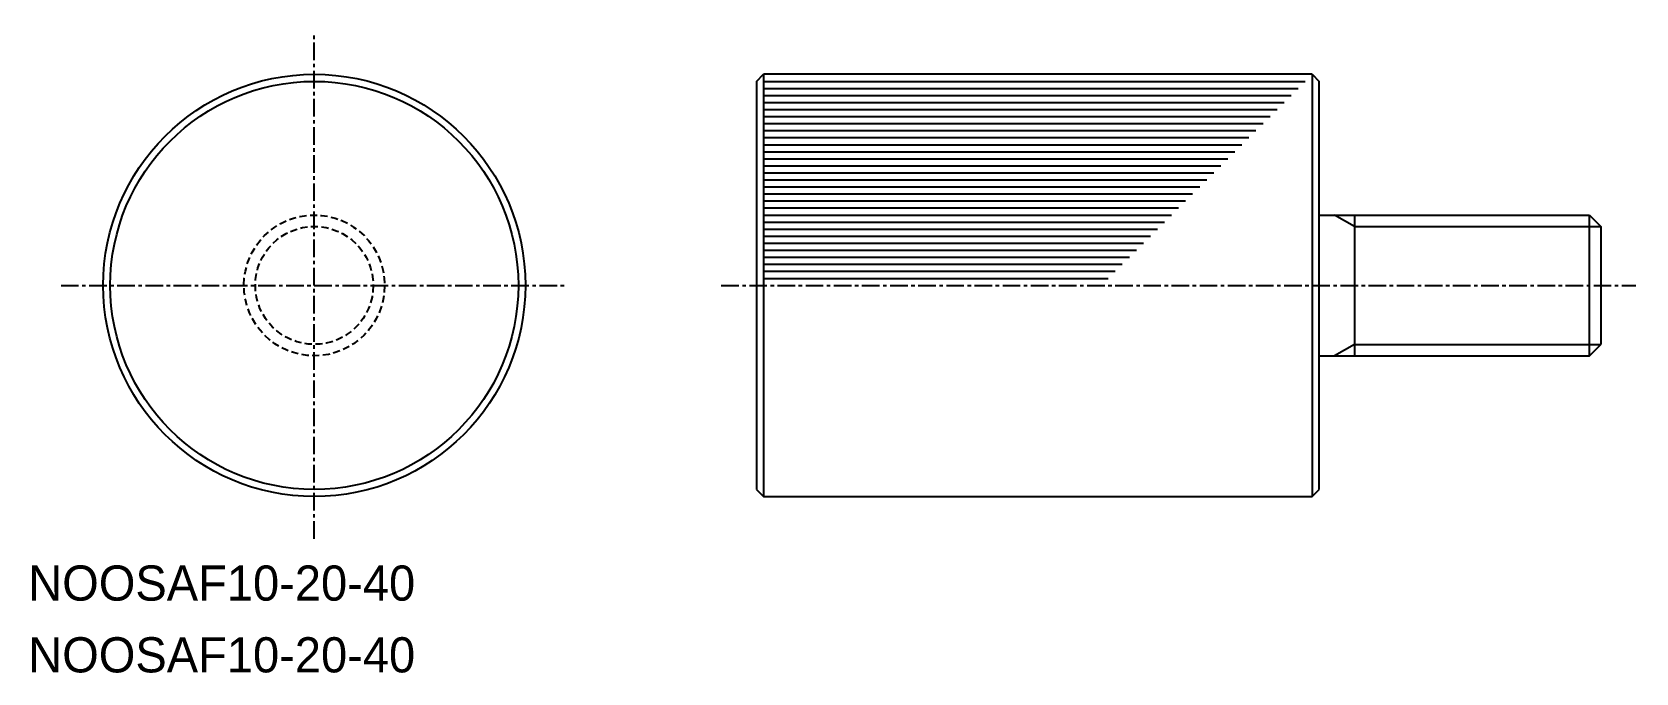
# Model space of a CAD drawing. Extents: x 0 to 114, y 0 to 45.
import ezdxf

# ---------------------------------------------------------------- set-up
doc = ezdxf.new("R2010")
doc.units = 0
doc.linetypes.add('CENTER', pattern=[2, 1.25, -0.25, 0.25, -0.25])
doc.linetypes.add('DASHED', pattern=[0.75, 0.5, -0.25])
doc.layers.get('0').update_dxf_attribs({"linetype": 'CONTINUOUS'})
doc.layers.add('CENTER', color=1, linetype='CENTER')

msp = doc.modelspace()

# ---------------------------------------------------------------- linework, layer by layer
at = {"color": 7, "linetype": 'CONTINUOUS'}
for p, q in [((51.75, 42), (52.25, 42.5)), ((52.25, 42.5), (52.25, 12.5)), ((91.25, 42.5), (52.25, 42.5)), ((91.25, 42.5), (91.25, 12.5)), ((91.25, 42.5), (91.75, 42)), ((51.75, 42), (51.75, 13)), ((52.25, 42), (90.75, 42)), ((52.25, 41.5), (90.25, 41.5)), ((91.75, 13), (91.75, 42)), ((52.25, 41), (89.75, 41)), ((52.25, 40.5), (89.25, 40.5)), ((52.25, 40), (88.75, 40)), ((52.25, 39.5), (88.25, 39.5)), ((52.25, 39), (87.75, 39)), ((52.25, 38.5), (87.25, 38.5)), ((52.25, 38), (86.75, 38)), ((52.25, 37.5), (86.25, 37.5)), ((52.25, 37), (85.75, 37)), ((52.25, 36.5), (85.25, 36.5)), ((52.25, 36), (84.75, 36)), ((52.25, 35.5), (84.25, 35.5)), ((52.25, 35), (83.75, 35)), ((52.25, 34.5), (83.25, 34.5)), ((52.25, 34), (82.75, 34)), ((52.25, 33.5), (82.25, 33.5)), ((52.25, 33), (81.75, 33)), ((52.25, 32.5), (81.25, 32.5)), ((52.25, 32), (80.75, 32)), ((91.75, 32.5), (110.94, 32.5)), ((94.25, 32.5), (94.25, 22.5)), ((110.93, 32.5), (110.93, 22.5)), ((110.94, 32.5), (111.75, 31.69)), ((52.25, 31.5), (80.25, 31.5)), ((52.25, 31), (79.75, 31)), ((111.75, 31.69), (111.75, 23.31)), ((52.25, 30.5), (79.25, 30.5)), ((52.25, 30), (78.75, 30)), ((52.25, 29.5), (78.25, 29.5)), ((52.25, 29), (77.75, 29)), ((52.25, 28.5), (77.25, 28.5)), ((52.25, 28), (76.75, 28)), ((110.94, 22.5), (111.75, 23.31)), ((91.75, 22.5), (110.94, 22.5)), ((51.75, 13), (52.25, 12.5)), ((91.25, 12.5), (91.75, 13)), ((52.25, 12.5), (91.25, 12.5))]:
    msp.add_line(p, q, dxfattribs=at)
at = {"color": 3, "linetype": 'CONTINUOUS'}
for p, q in [((94.25, 31.69), (92.84, 32.5)), ((94.25, 31.69), (111.75, 31.69)), ((94.25, 23.31), (92.84, 22.5)), ((94.25, 23.31), (111.75, 23.31))]:
    msp.add_line(p, q, dxfattribs=at)
at = {"color": 7, "linetype": 'CONTINUOUS'}
for radius in [15, 14.5]:
    msp.add_circle((20.33, 27.5), radius, dxfattribs=at)
at = {"color": 3, "linetype": 'DASHED'}
for radius in [5, 4.19]:
    msp.add_circle((20.33, 27.5), radius, dxfattribs=at)
at = {"layer": 'CENTER', "color": 1, "linetype": 'CENTER'}
for p, q in [((20.33, 9.5), (20.33, 45.5)), ((2.33, 27.5), (38.33, 27.5)), ((49.25, 27.5), (114.25, 27.5))]:
    msp.add_line(p, q, dxfattribs=at)

# ---------------------------------------------------------------- texts
at = {"color": 7, "linetype": 'CONTINUOUS'}
for p in [(0, 5.1), (0, 0)]:
    msp.add_text('NOOSAF10-20-40', height=2.5, dxfattribs=at).set_placement(p)

doc.saveas('drawing.dxf')
